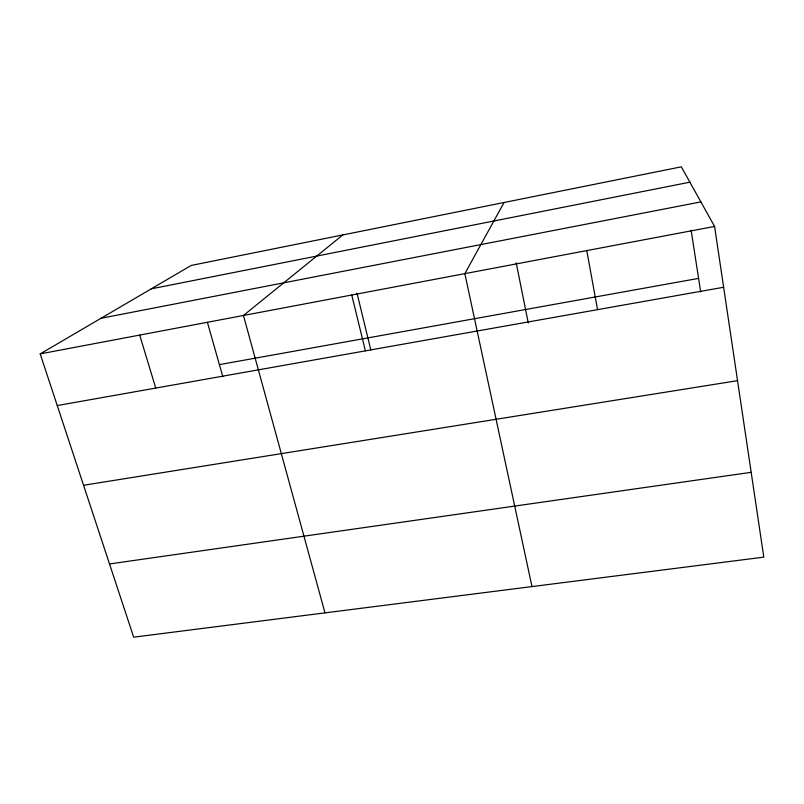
<?xml version="1.0" encoding="UTF-8"?>
<svg xmlns="http://www.w3.org/2000/svg" width="804" height="804" viewBox="0 0 804 804"><rect width="100%" height="100%" fill="white"/><g stroke="black" fill="none" stroke-linecap="round" stroke-linejoin="round"><path stroke-width="1.21" d="M504.078 202.487L464.843 273.631L531.977 586.588M342.826 234.929L243.461 315.48L324.977 612.879M40.2 353.891L191.241 265.431L681.31 166.83L714.585 226.437L763.8 557.142L133.675 637.17L40.2 353.891L714.585 226.437M151.252 288.847L689.882 182.186M100.992 318.283L700.897 201.904M219.402 364.624L698.586 278.385M57.245 405.558L723.64 287.269M83.546 485.264L737.539 380.664M109.515 563.946L751.177 472.32M139.705 335.087L155.735 388.071M207.402 322.344L222.829 376.684M357.036 293.299L370.815 349.921M351.74 295.008L365.408 350.856M516.188 262.818L528.278 322.987M586.779 250.587L597.543 309.651M691.139 230.266L700.686 291.892"/></g></svg>
